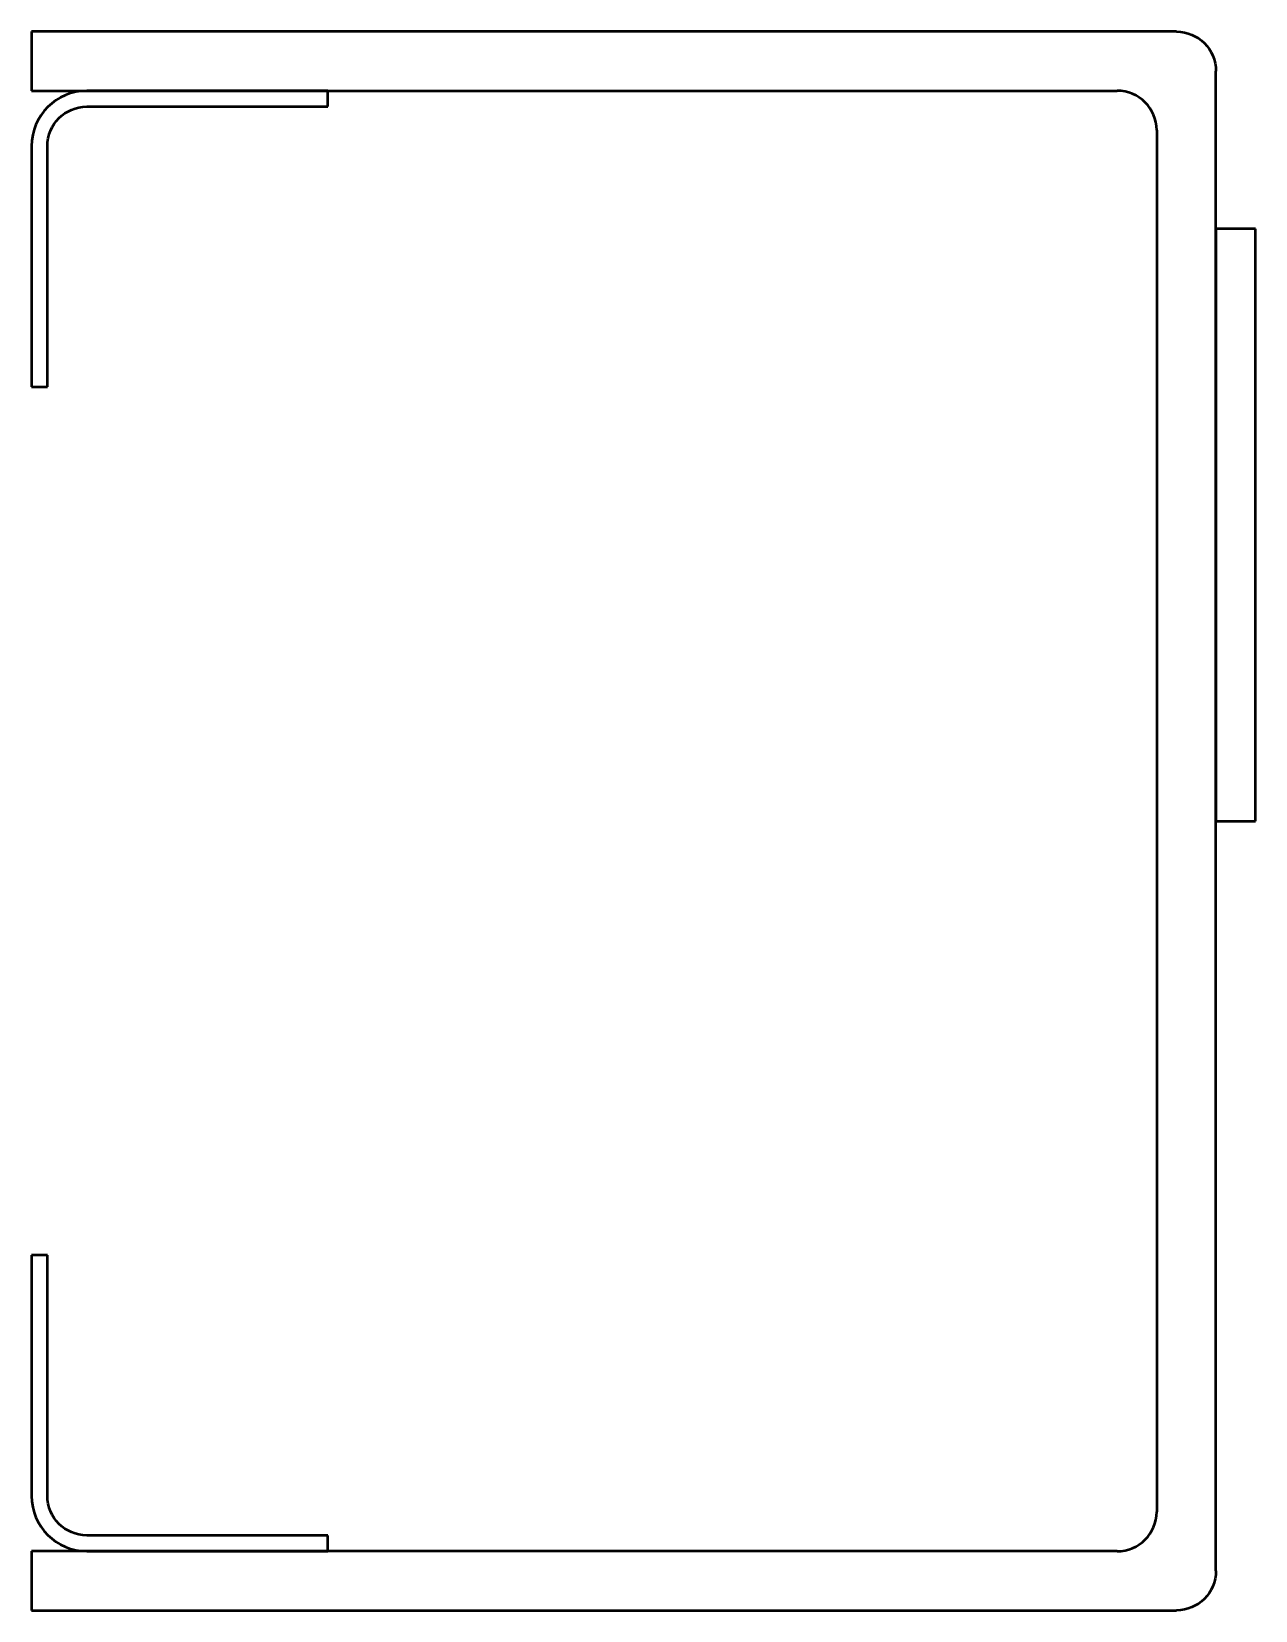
# Model space of a CAD drawing. Header units: millimetres. Extents: x 122 to 308, y 17 to 257.
import ezdxf

# ---------------------------------------------------------------- set-up
doc = ezdxf.new("R2010")
doc.units = ezdxf.units.MM
doc.header["$LTSCALE"] = 0.75
doc.layers.add('Visible', color=7, linetype='Continuous', lineweight=50)

msp = doc.modelspace()

# ---------------------------------------------------------------- linework, layer by layer
at = {"layer": 'Visible', "extrusion": (-1, -2e-16, 0)}
for p, q in [((296.14658, 257.449747), (122.14658, 257.449747)), ((122.14658, 257.449747), (122.14658, 248.449607)), ((302.14658, 23.449747), (302.14658, 251.449747)), ((122.14658, 248.449607), (287.14658, 248.449607)), ((167.14658, 248.449607), (130.54658, 248.449607)), ((167.14658, 246.049747), (167.14658, 248.449607)), ((130.54658, 246.049747), (167.14658, 246.049747)), ((293.14658, 242.449607), (293.14658, 32.449747)), ((122.14658, 240.049607), (122.14658, 203.449747)), ((124.54658, 203.449747), (124.54658, 240.049747)), ((308.14658, 227.449747), (302.14658, 227.449747)), ((302.14658, 227.449747), (302.14658, 137.449747)), ((308.14658, 137.449747), (308.14658, 227.449747)), ((122.14658, 203.449747), (124.54658, 203.449747)), ((302.14658, 137.449747), (308.14658, 137.449747)), ((122.14658, 71.449747), (122.14658, 34.849747)), ((124.54658, 71.449747), (122.14658, 71.449747)), ((124.54658, 34.849747), (124.54658, 71.449747)), ((167.14658, 28.849747), (130.54658, 28.849747)), ((167.14658, 26.449747), (167.14658, 28.849747)), ((287.14658, 26.449747), (122.14658, 26.449747)), ((122.14658, 26.449747), (122.14658, 17.449747)), ((130.54658, 26.449747), (167.14658, 26.449747)), ((122.14658, 17.449747), (296.14658, 17.449747))]:
    msp.add_line(p, q, dxfattribs=at)
at = {"layer": 'Visible', "extrusion": (0, -2e-16, -1)}
for centre, start, end in [((-296.14658, 251.449747), 90, 180), ((-130.54658, 240.049747), 0, 90), ((-130.54658, 34.849747), 270, 0), ((-296.14658, 23.449747), 180, 270)]:
    msp.add_arc(centre, 6, start, end, dxfattribs=at)
at = {"layer": 'Visible'}
for centre, radius, start, end in [((130.54658, 240.049607), 8.4, 90, 180), ((287.14658, 242.449607), 6, 0, 90), ((130.54658, 34.849747), 8.4, 180, 270), ((287.14658, 32.449747), 6, 270, 0)]:
    msp.add_arc(centre, radius, start, end, dxfattribs=at)

doc.saveas('drawing.dxf')
